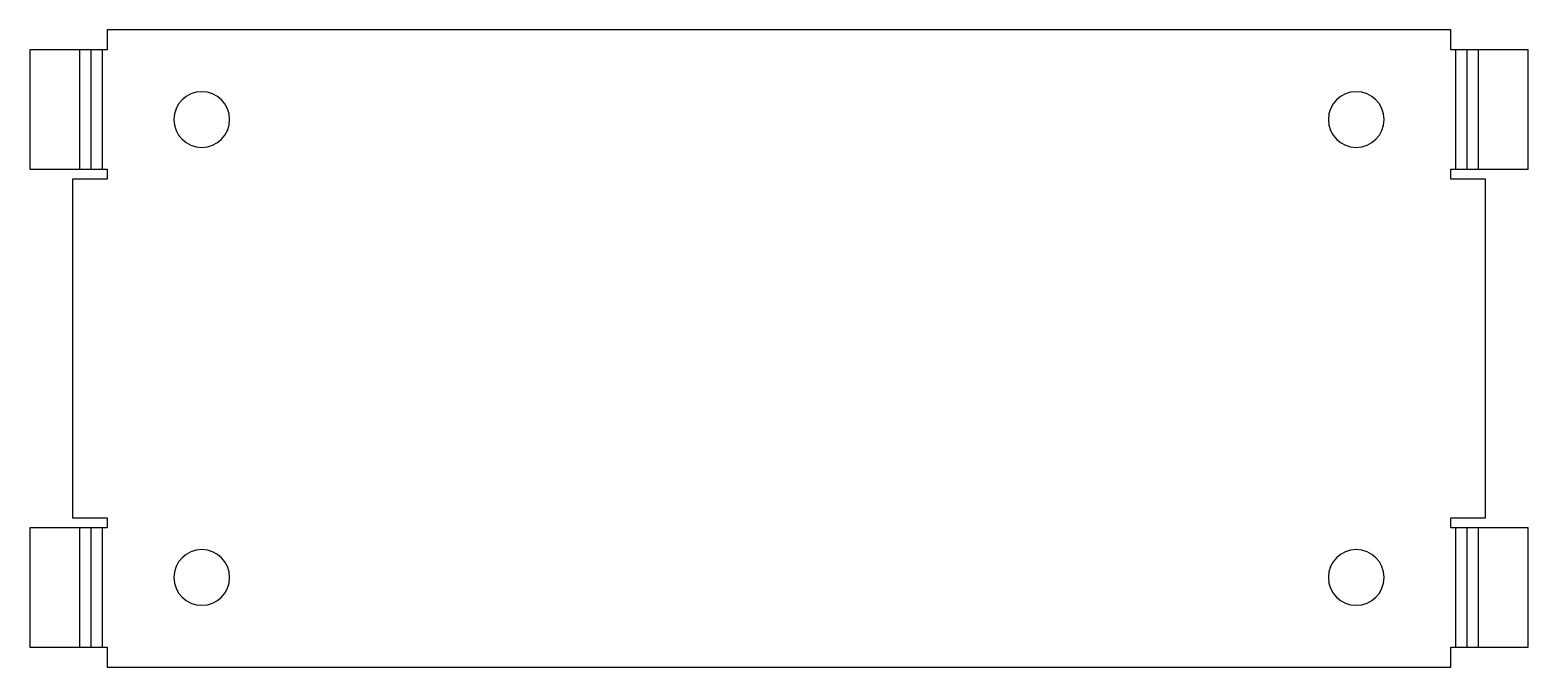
# Model space of a CAD drawing. Header units: millimetres. Extents: x -3.9 to 71.4, y 0 to 32.
import ezdxf

# ---------------------------------------------------------------- set-up
doc = ezdxf.new("R2010")
doc.units = ezdxf.units.MM

msp = doc.modelspace()

# ---------------------------------------------------------------- linework, layer by layer
at = {"layer": 'BEND'}
for p, q in [((-0.815, 31), (-0.815, 25)), ((68.315, 25), (68.315, 31)), ((-0.815, 7), (-0.815, 1)), ((68.315, 1), (68.315, 7))]:
    msp.add_line(p, q, dxfattribs=at)
at = {"layer": 'BEND_EXTENT'}
for p, q in [((-1.381, 25), (-1.381, 31)), ((-0.25, 31), (-0.25, 25)), ((67.75, 25), (67.75, 31)), ((68.881, 31), (68.881, 25)), ((-1.381, 1), (-1.381, 7)), ((-0.25, 7), (-0.25, 1)), ((67.75, 1), (67.75, 7)), ((68.881, 7), (68.881, 1))]:
    msp.add_line(p, q, dxfattribs=at)
at = {"layer": 'INTERIOR_PROFILES', "extrusion": (0, 0, -1)}
for centre in [(-4.75, 27.5), (-62.75, 27.5), (-4.75, 4.5), (-62.75, 4.5)]:
    msp.add_circle(centre, 1.4, dxfattribs=at)
at = {"layer": 'OUTER_PROFILES'}
msp.add_lwpolyline([(71.381, 1), (71.381, 7), (67.5, 7), (67.5, 7.5), (69.25, 7.5), (69.25, 24.5), (67.5, 24.5), (67.5, 25), (71.381, 25), (71.381, 31), (67.5, 31), (67.5, 32), (0, 32), (0, 31), (-3.881, 31), (-3.881, 25), (0, 25), (0, 24.5), (-1.75, 24.5), (-1.75, 7.5), (0, 7.5), (0, 7), (-3.881, 7), (-3.881, 1), (0, 1), (0, 0), (67.5, 0), (67.5, 1)], close=True, dxfattribs=at)

doc.saveas('drawing.dxf')
